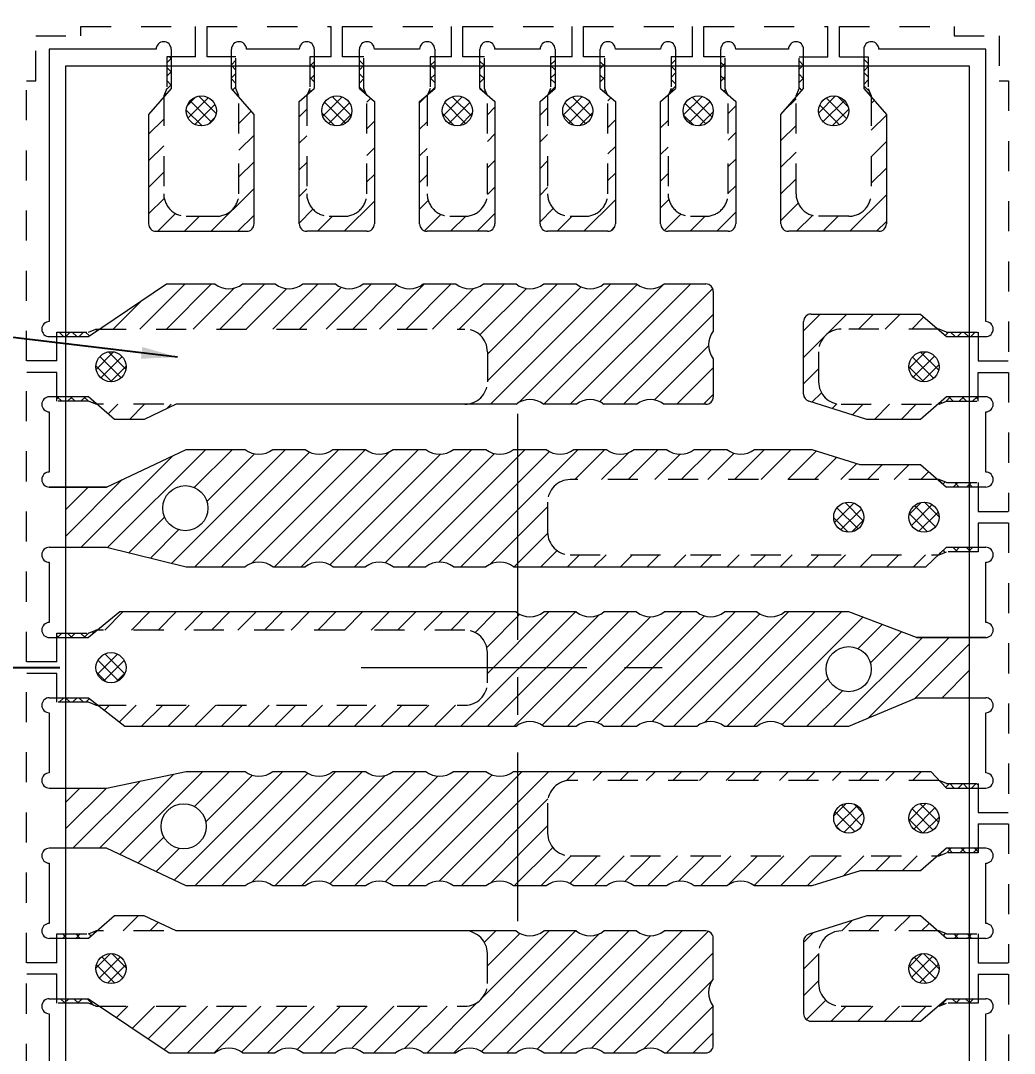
# Model space of a CAD drawing. Extents: x 1532 to 1650, y 120 to 288.
# Drawn here: x 1562.608 to 1565.908, y 211.214 to 214.646 of the extents above; entities that cross this region are included whole.
import ezdxf

# ---------------------------------------------------------------- set-up
doc = ezdxf.new("R2010")
doc.units = 0
doc.header["$MEASUREMENT"] = 0
for name, pattern in [('CENTER', [2, 1.25, -0.25, 0.25, -0.25]), ('CENTER2', [1.125, 0.75, -0.125, 0.125, -0.125]), ('HIDDEN', [0.375, 0.25, -0.125])]:
    doc.linetypes.add(name, pattern=pattern)
for name, color, linetype in [('ETCH', 4, 'Continuous'), ('LFBOTTOM', 4, 'Continuous'), ('LFTOP', 7, 'Continuous'), ('TOP ETCH', 6, 'Continuous'), ('中心线', 1, 'CENTER2'), ('标注', 4, 'Continuous')]:
    doc.layers.add(name, color=color, linetype=linetype)
doc.layers.add('PKG', color=2, linetype='CENTER', lineweight=35)
doc.styles.add('SIMPLEX', font='SIMPLEX')
doc.dimstyles.new('2-0', dxfattribs={"dimtxt": 0.08, "dimasz": 0.12, "dimexe": 0.05, "dimexo": 0.025, "dimgap": 0.025, "dimtad": 0, "dimdec": 3, "dimzin": 1, "dimdsep": 46, "dimtxsty": 'SIMPLEX', "dimcen": 0.05, "dimadec": 0, "dimazin": 0, "dimtfac": 1, "dimtdec": 3, "dimtmove": 0, "dimatfit": 3, "dimfxl": 1, "dimarcsym": 0})

# ---------------------------------------------------------------- blocks, each defined once
blk = doc.blocks.new('*D20')
at = {"layer": 'Defpoints', "color": 0, "transparency": 16777216}
for p in [(1074.8717, -518.0353), (1032.6542, -543.835), (1049.6023, -543.8353)]:
    blk.add_point(p, dxfattribs=at)
at = {"layer": '标注', "color": 0, "lineweight": -2, "transparency": 16777216}
for p, q in [((1033.6542, -543.835), (1032.6542, -543.835)), ((1034.6542, -543.8353), (1033.6542, -543.835)), ((1048.6023, -543.8353), (1034.6542, -543.8353))]:
    blk.add_line(p, q, dxfattribs=at)
at = {"layer": '标注', "color": 0, "lineweight": 0, "transparency": 16777216, "insert": (1028.4399, -543.835), "char_height": 1.5, "attachment_point": 5, "style": 'SIMPLEX'}
blk.add_mtext('25.800', dxfattribs=at)

msp = doc.modelspace()

# ---------------------------------------------------------------- hatches: boundary and pattern name
at = {"layer": 'ETCH', "lineweight": 0}
h = msp.add_hatch(dxfattribs=at)
h.set_pattern_fill('ANSI31', color=256, scale=0.5)
h.set_pattern_definition([(45, (-174.51889, -86.0886), (-0.0441941738, 0.0441941738), [])])
h.paths.add_polyline_path([(1562.758, 212.8959), (1562.893, 212.8959), (1563.158, 212.8309), (1563.3534, 212.8309, -0.341037), (1563.4451, 212.8309), (1563.5534, 212.8309, -0.341037), (1563.6451, 212.8309), (1563.7534, 212.8309, -0.341037), (1563.8451, 212.8309), (1563.9534, 212.8309, -0.341037), (1564.0451, 212.8309), (1564.1534, 212.8309, -0.341037), (1564.2451, 212.8309), (1565.6137, 212.8309), (1565.6563, 212.8709), (1564.433, 212.8709, -0.414214), (1564.358, 212.9459), (1564.358, 213.0459, -0.414214), (1564.433, 213.1209), (1565.6541, 213.1209), (1565.5964, 213.1709), (1565.3951, 213.1709), (1565.2353, 213.2209), (1565.0451, 213.2209, -0.341037), (1564.9534, 213.2209), (1564.8451, 213.2209, -0.341037), (1564.7534, 213.2209), (1564.6451, 213.2209, -0.341037), (1564.5534, 213.2209), (1564.4451, 213.2209, -0.341037), (1564.3534, 213.2209), (1564.2451, 213.2209, -0.341037), (1564.1534, 213.2209), (1564.0451, 213.2209, -0.341037), (1563.9534, 213.2209), (1563.8451, 213.2209, -0.341037), (1563.7534, 213.2209), (1563.6451, 213.2209, -0.341037), (1563.5534, 213.2209), (1563.4451, 213.2209, -0.341037), (1563.3534, 213.2209), (1563.158, 213.2209), (1562.893, 213.0959), (1562.758, 213.0959)])
h.paths.add_polyline_path([(1563.2298, 213.0259, 1), (1563.0798, 213.0259, 1)], flags=16)
h.paths.add_polyline_path([(1562.758, 211.8959), (1562.893, 211.8959), (1563.158, 211.7709), (1563.3534, 211.7709, -0.341037), (1563.4451, 211.7709), (1563.5534, 211.7709, -0.341037), (1563.6451, 211.7709), (1563.7534, 211.7709, -0.341037), (1563.8451, 211.7709), (1563.9534, 211.7709, -0.341037), (1564.0451, 211.7709), (1564.1534, 211.7709, -0.341037), (1564.2451, 211.7709), (1564.3534, 211.7709, -0.341037), (1564.4451, 211.7709), (1564.5534, 211.7709, -0.341037), (1564.6451, 211.7709), (1564.7534, 211.7709, -0.341037), (1564.8451, 211.7709), (1564.9534, 211.7709, -0.341037), (1565.0451, 211.7709), (1565.2353, 211.7709), (1565.3957, 211.821), (1565.5967, 211.821), (1565.6542, 211.8709), (1564.433, 211.8709, -0.414214), (1564.358, 211.9459), (1564.358, 212.0459, -0.414214), (1564.433, 212.1209), (1565.658, 212.1209), (1565.6602, 212.12), (1565.631, 212.1509), (1564.2451, 212.1509, -0.341037), (1564.1534, 212.1509), (1564.0451, 212.1509, -0.341037), (1563.9534, 212.1509), (1563.8451, 212.1509, -0.341037), (1563.7534, 212.1509), (1563.6451, 212.1509, -0.341037), (1563.5534, 212.1509), (1563.4451, 212.1509, -0.341037), (1563.3534, 212.1509), (1563.158, 212.1509), (1562.893, 212.0959), (1562.758, 212.0959)])
h.paths.add_polyline_path([(1563.2244, 211.9685, 1), (1563.0744, 211.9685, 1)], flags=16)
h.paths.add_polyline_path([(1564.083, 212.6209, -0.414214), (1564.158, 212.5459), (1564.158, 212.4459, -0.414214), (1564.083, 212.3709), (1562.8649, 212.3709), (1562.9542, 212.3009), (1564.2534, 212.3009, -0.341037), (1564.3451, 212.3009), (1564.4534, 212.3009, -0.341037), (1564.5451, 212.3009), (1564.6534, 212.3009, -0.341037), (1564.7451, 212.3009), (1564.8534, 212.3009, -0.341037), (1564.9451, 212.3009), (1565.0534, 212.3009, -0.341037), (1565.1451, 212.3009), (1565.358, 212.3009), (1565.583, 212.3959), (1565.758, 212.3959), (1565.758, 212.5959), (1565.583, 212.5959), (1565.358, 212.6809), (1565.1451, 212.6809, -0.341037), (1565.0534, 212.6809), (1564.9451, 212.6809, -0.341037), (1564.8534, 212.6809), (1564.7451, 212.6809, -0.341037), (1564.6534, 212.6809), (1564.5451, 212.6809, -0.341037), (1564.4534, 212.6809), (1564.3451, 212.6809, -0.341037), (1564.2534, 212.6809), (1562.9369, 212.6809), (1562.8636, 212.6209)])
h.paths.add_polyline_path([(1565.283, 212.4909, -0.999999), (1565.433, 212.4909, -0.999999)], flags=16)
h.paths.add_polyline_path([(1563.1015, 211.2159), (1563.2534, 211.2159, -0.341037), (1563.3451, 211.2159), (1563.4534, 211.2159, -0.341037), (1563.5451, 211.2159), (1563.6534, 211.2159, -0.341037), (1563.7451, 211.2159), (1563.8534, 211.2159, -0.341037), (1563.9451, 211.2159), (1564.0534, 211.2159, -0.341037), (1564.1451, 211.2159), (1564.2534, 211.2159, -0.341037), (1564.3451, 211.2159), (1564.4534, 211.2159, -0.341037), (1564.5451, 211.2159), (1564.6534, 211.2159, -0.341037), (1564.7451, 211.2159), (1564.8832, 211.2159, 0.414214), (1564.9082, 211.2409), (1564.9082, 211.3704, -0.341037), (1564.9082, 211.4621), (1564.9082, 211.5959, 0.414214), (1564.8832, 211.6209), (1564.7451, 211.6209, -0.341037), (1564.6534, 211.6209), (1564.5451, 211.6209, -0.341037), (1564.4534, 211.6209), (1564.3451, 211.6209, -0.341037), (1564.2534, 211.6209), (1564.083, 211.6209, -0.414214), (1564.158, 211.5459), (1564.158, 211.4459, -0.414214), (1564.083, 211.3709), (1562.8703, 211.3709)])
h.paths.add_polyline_path([(1564.083, 213.6209, -0.414214), (1564.158, 213.5459), (1564.158, 213.4459, -0.413866), (1564.0831, 213.3709), (1564.2534, 213.3709, -0.341037), (1564.3451, 213.3709), (1564.4534, 213.3709, -0.341037), (1564.5451, 213.3709), (1564.6534, 213.3709, -0.341037), (1564.7451, 213.3709), (1564.8832, 213.3709, 0.414214), (1564.9082, 213.3959), (1564.9082, 213.5225, -0.341037), (1564.9082, 213.6142), (1564.9082, 213.7459, 0.414214), (1564.8832, 213.7709), (1564.7451, 213.7709, -0.341037), (1564.6534, 213.7709), (1564.5451, 213.7709, -0.341037), (1564.4534, 213.7709), (1564.3451, 213.7709, -0.341037), (1564.2534, 213.7709), (1564.1451, 213.7709, -0.341037), (1564.0534, 213.7709), (1563.9451, 213.7709, -0.341037), (1563.8534, 213.7709), (1563.7451, 213.7709, -0.341037), (1563.6534, 213.7709), (1563.5451, 213.7709, -0.341037), (1563.4534, 213.7709), (1563.3451, 213.7709, -0.341037), (1563.2534, 213.7709), (1563.0928, 213.7709), (1562.8701, 213.6209)])
h.paths.add_polyline_path([(1563.033, 213.9709, 0.414214), (1563.058, 213.9459), (1563.358, 213.9459, 0.414214), (1563.383, 213.9709), (1563.383, 214.3343), (1563.333, 214.392), (1563.333, 214.0709, -0.414214), (1563.258, 213.9959), (1563.158, 213.9959, -0.414214), (1563.083, 214.0709), (1563.083, 214.392), (1563.033, 214.3343)])
h.paths.add_polyline_path([(1565.133, 213.9709, 0.414214), (1565.158, 213.9459), (1565.458, 213.9459, 0.414214), (1565.483, 213.9709), (1565.483, 214.3343), (1565.433, 214.392), (1565.433, 214.0709, -0.414214), (1565.358, 213.9959), (1565.258, 213.9959, -0.414214), (1565.183, 214.0709), (1565.183, 214.392), (1565.133, 214.3343)])
h.paths.add_polyline_path([(1565.208, 213.6459), (1565.208, 213.4049, 0.327981), (1565.2255, 213.3811), (1565.418, 213.3209), (1565.5964, 213.3209), (1565.6541, 213.3709), (1565.333, 213.3709, -0.414214), (1565.258, 213.4459), (1565.258, 213.5459, -0.414214), (1565.333, 213.6209), (1565.6541, 213.6209), (1565.5964, 213.6709), (1565.233, 213.6709, 0.414214)])
h.paths.add_polyline_path([(1565.208, 211.5868), (1565.208, 211.3459, 0.414214), (1565.233, 211.3209), (1565.5964, 211.3209), (1565.6541, 211.3709), (1565.333, 211.3709, -0.414214), (1565.258, 211.4459), (1565.258, 211.5459, -0.414214), (1565.333, 211.6209), (1565.6541, 211.6209), (1565.5964, 211.6709), (1565.418, 211.6709), (1565.2255, 211.6107, 0.327981)])
h.paths.add_polyline_path([(1565.133, 211.0209), (1565.133, 210.6575), (1565.183, 210.5997), (1565.183, 210.9209, -0.414214), (1565.258, 210.9959), (1565.358, 210.9959, -0.414214), (1565.433, 210.9209), (1565.433, 210.5997), (1565.483, 210.6575), (1565.483, 211.0209, 0.414214), (1565.458, 211.0459), (1565.158, 211.0459, 0.414214)])
h.paths.add_polyline_path([(1563.033, 211.0209), (1563.033, 210.6575), (1563.083, 210.5997), (1563.083, 210.9209, -0.414214), (1563.158, 210.9959), (1563.258, 210.9959, -0.414214), (1563.333, 210.9209), (1563.333, 210.5997), (1563.383, 210.6575), (1563.383, 211.0209, 0.414214), (1563.358, 211.0459), (1563.058, 211.0459, 0.414214)])
h.paths.add_polyline_path([(1563.933, 213.9709, 0.414214), (1563.958, 213.9459), (1564.158, 213.9459, 0.414214), (1564.183, 213.9709), (1564.183, 214.3776), (1564.1559, 214.401), (1564.158, 214.3959), (1564.158, 214.0709, -0.414214), (1564.083, 213.9959), (1564.033, 213.9959, -0.414214), (1563.958, 214.0709), (1563.958, 214.3959), (1563.96, 214.401), (1563.933, 214.3776)])
h.paths.add_polyline_path([(1564.333, 213.9709, 0.414214), (1564.358, 213.9459), (1564.558, 213.9459, 0.414214), (1564.583, 213.9709), (1564.583, 214.3776), (1564.5559, 214.401), (1564.558, 214.3959), (1564.558, 214.0709, -0.414214), (1564.483, 213.9959), (1564.433, 213.9959, -0.414214), (1564.358, 214.0709), (1564.358, 214.3959), (1564.36, 214.401), (1564.333, 214.3776)])
h.paths.add_polyline_path([(1564.333, 211.0209), (1564.333, 210.6142), (1564.36, 210.5907), (1564.358, 210.5959), (1564.358, 210.9209, -0.414214), (1564.433, 210.9959), (1564.483, 210.9959, -0.414214), (1564.558, 210.9209), (1564.558, 210.5959), (1564.5559, 210.5907), (1564.583, 210.6142), (1564.583, 211.0209, 0.414214), (1564.558, 211.0459), (1564.358, 211.0459, 0.414214)])
h.paths.add_polyline_path([(1563.533, 214.3776), (1563.533, 213.9709, 0.414214), (1563.558, 213.9459), (1563.758, 213.9459, 0.414214), (1563.783, 213.9709), (1563.783, 214.3776), (1563.7559, 214.401), (1563.758, 214.3959), (1563.758, 214.0709, -0.414214), (1563.683, 213.9959), (1563.633, 213.9959, -0.414214), (1563.558, 214.0709), (1563.558, 214.3959), (1563.56, 214.401)])
h.paths.add_polyline_path([(1564.733, 213.9709, 0.414214), (1564.758, 213.9459), (1564.958, 213.9459, 0.414214), (1564.983, 213.9709), (1564.983, 214.3776), (1564.9559, 214.401), (1564.958, 214.3959), (1564.958, 214.0709, -0.414214), (1564.883, 213.9959), (1564.833, 213.9959, -0.414214), (1564.758, 214.0709), (1564.758, 214.3959), (1564.76, 214.401), (1564.733, 214.3776)])
h.paths.add_polyline_path([(1564.733, 211.0209), (1564.733, 210.6142), (1564.76, 210.5907), (1564.758, 210.5959), (1564.758, 210.9209, -0.414214), (1564.833, 210.9959), (1564.883, 210.9959, -0.414214), (1564.958, 210.9209), (1564.958, 210.5959), (1564.9559, 210.5907), (1564.983, 210.6142), (1564.983, 211.0209, 0.414214), (1564.958, 211.0459), (1564.758, 211.0459, 0.414214)])
h.paths.add_polyline_path([(1563.933, 211.0209), (1563.933, 210.6142), (1563.96, 210.5907), (1563.958, 210.5959), (1563.958, 210.9209, -0.414214), (1564.033, 210.9959), (1564.083, 210.9959, -0.414214), (1564.158, 210.9209), (1564.158, 210.5959), (1564.1559, 210.5907), (1564.183, 210.6142), (1564.183, 211.0209, 0.414214), (1564.158, 211.0459), (1563.958, 211.0459, 0.414214)])
h.paths.add_polyline_path([(1563.533, 211.0209), (1563.533, 210.6142), (1563.56, 210.5907), (1563.558, 210.5959), (1563.558, 210.9209, -0.414214), (1563.633, 210.9959), (1563.683, 210.9959, -0.414214), (1563.758, 210.9209), (1563.758, 210.5959), (1563.7559, 210.5907), (1563.783, 210.6142), (1563.783, 211.0209, 0.414214), (1563.758, 211.0459), (1563.558, 211.0459, 0.414214)])
h.paths.add_polyline_path([(1562.9196, 213.3209), (1563.0184, 213.3209), (1563.1244, 213.3709), (1562.8619, 213.3709)])
h.paths.add_polyline_path([(1563.1244, 211.6209), (1563.0184, 211.6709), (1562.9196, 211.6709), (1562.8619, 211.6209), (1563.1244, 211.6209)])
at = {"layer": 'TOP ETCH', "lineweight": 0}
h = msp.add_hatch(dxfattribs=at)
h.set_pattern_fill('ANSI37', color=6, scale=0.25)
h.set_pattern_definition([(45, (-174.51889, -86.0886), (-0.0220970869, 0.0220970869), []), (135, (-174.51889, -86.0886), (-0.0220970869, -0.0220970869), [])])
h.paths.add_polyline_path([(1562.728, 212.3809), (1562.833, 212.3809), (1562.858, 212.3709), (1562.8649, 212.3709), (1562.833, 212.3959), (1562.728, 212.3959)])
h.paths.add_polyline_path([(1563.083, 210.5959), (1563.093, 210.5709), (1563.093, 210.4659), (1563.108, 210.4659), (1563.108, 210.5709), (1563.083, 210.5997)])
h.paths.add_polyline_path([(1565.423, 210.4659), (1565.423, 210.5709), (1565.433, 210.5959), (1565.433, 210.5997), (1565.408, 210.5709), (1565.408, 210.4659)])
h.paths.add_polyline_path([(1565.408, 214.4209), (1565.433, 214.392), (1565.433, 214.3959), (1565.423, 214.4209), (1565.423, 214.5259), (1565.408, 214.5259)])
h.paths.add_polyline_path([(1563.108, 214.4209), (1563.108, 214.5259), (1563.093, 214.5259), (1563.093, 214.4209), (1563.083, 214.3959), (1563.083, 214.392)])
h.paths.add_polyline_path([(1562.833, 213.5959), (1562.8701, 213.6209), (1562.858, 213.6209), (1562.833, 213.6109), (1562.728, 213.6109), (1562.728, 213.5959)])
h.paths.add_polyline_path([(1562.728, 211.3809), (1562.833, 211.3809), (1562.858, 211.3709), (1562.8703, 211.3709), (1562.833, 211.3959), (1562.728, 211.3959)])
h.paths.add_polyline_path([(1562.833, 212.5959), (1562.8636, 212.6209), (1562.858, 212.6209), (1562.833, 212.6109), (1562.728, 212.6109), (1562.728, 212.5959), (1562.833, 212.5959)])
h.paths.add_polyline_path([(1565.683, 211.5959), (1565.788, 211.5959), (1565.788, 211.6109), (1565.683, 211.6109), (1565.658, 211.6209), (1565.6541, 211.6209)])
h.paths.add_polyline_path([(1565.658, 213.3709), (1565.683, 213.3809), (1565.788, 213.3809), (1565.788, 213.3959), (1565.683, 213.3959), (1565.6541, 213.3709)])
h.paths.add_polyline_path([(1562.728, 213.3809), (1562.833, 213.3809), (1562.858, 213.3709), (1562.8619, 213.3709), (1562.833, 213.3959), (1562.728, 213.3959)])
h.paths.add_polyline_path([(1562.833, 211.5959), (1562.8619, 211.6209), (1562.858, 211.6209), (1562.833, 211.6109), (1562.728, 211.6109), (1562.728, 211.5959)])
h.paths.add_polyline_path([(1563.323, 210.4659), (1563.323, 210.5709), (1563.333, 210.5959), (1563.333, 210.5997), (1563.308, 210.5709), (1563.308, 210.4659)])
h.paths.add_polyline_path([(1565.658, 211.3709), (1565.683, 211.3809), (1565.788, 211.3809), (1565.788, 211.3959), (1565.683, 211.3959), (1565.6541, 211.3709)])
h.paths.add_polyline_path([(1565.183, 210.5959), (1565.193, 210.5709), (1565.193, 210.4659), (1565.208, 210.4659), (1565.208, 210.5709), (1565.183, 210.5997)])
h.paths.add_polyline_path([(1565.658, 211.8709), (1565.683, 211.8809), (1565.788, 211.8809), (1565.788, 211.8959), (1565.683, 211.8959), (1565.6542, 211.8709)])
h.paths.add_polyline_path([(1565.683, 213.0959), (1565.788, 213.0959), (1565.788, 213.1109), (1565.683, 213.1109), (1565.658, 213.1209), (1565.6541, 213.1209)])
h.paths.add_polyline_path([(1565.683, 213.5959), (1565.788, 213.5959), (1565.788, 213.6109), (1565.683, 213.6109), (1565.658, 213.6209), (1565.6541, 213.6209)])
h.paths.add_polyline_path([(1565.658, 212.8709), (1565.683, 212.8809), (1565.788, 212.8809), (1565.788, 212.8959), (1565.683, 212.8959), (1565.6563, 212.8709)])
h.paths.add_polyline_path([(1565.208, 214.4209), (1565.208, 214.5259), (1565.193, 214.5259), (1565.193, 214.4209), (1565.183, 214.3959), (1565.183, 214.392)])
h.paths.add_polyline_path([(1563.308, 214.4209), (1563.333, 214.392), (1563.333, 214.3959), (1563.323, 214.4209), (1563.323, 214.5259), (1563.308, 214.5259)])
h.paths.add_polyline_path([(1565.683, 212.0959), (1565.788, 212.0959), (1565.788, 212.1109), (1565.683, 212.1109), (1565.6602, 212.12)])
h.paths.add_polyline_path([(1563.748, 210.4659), (1563.748, 210.5709), (1563.7559, 210.5907), (1563.733, 210.5709), (1563.733, 210.4659)])
h.paths.add_polyline_path([(1564.368, 210.5709), (1564.368, 210.4659), (1564.383, 210.4659), (1564.383, 210.5709), (1564.36, 210.5907)])
h.paths.add_polyline_path([(1564.768, 210.5709), (1564.768, 210.4659), (1564.783, 210.4659), (1564.783, 210.5709), (1564.76, 210.5907)])
h.paths.add_polyline_path([(1564.948, 210.4659), (1564.948, 210.5709), (1564.9559, 210.5907), (1564.933, 210.5709), (1564.933, 210.4659)])
h.paths.add_polyline_path([(1564.933, 214.4209), (1564.9559, 214.401), (1564.948, 214.4209), (1564.948, 214.5259), (1564.933, 214.5259), (1564.933, 214.4209)])
h.paths.add_polyline_path([(1563.568, 210.5709), (1563.568, 210.4659), (1563.583, 210.4659), (1563.583, 210.5709), (1563.56, 210.5907)])
h.paths.add_polyline_path([(1564.783, 214.4209), (1564.783, 214.5259), (1564.768, 214.5259), (1564.768, 214.4209), (1564.76, 214.401)])
h.paths.add_polyline_path([(1564.148, 210.4659), (1564.148, 210.5709), (1564.1559, 210.5907), (1564.133, 210.5709), (1564.133, 210.4659)])
h.paths.add_polyline_path([(1563.968, 210.5709), (1563.968, 210.4659), (1563.983, 210.4659), (1563.983, 210.5709), (1563.96, 210.5907)])
h.paths.add_polyline_path([(1564.133, 214.4209), (1564.1559, 214.401), (1564.148, 214.4209), (1564.148, 214.5259), (1564.133, 214.5259)])
h.paths.add_polyline_path([(1563.733, 214.4209), (1563.7559, 214.401), (1563.748, 214.4209), (1563.748, 214.5259), (1563.733, 214.5259)])
h.paths.add_polyline_path([(1564.548, 210.4659), (1564.548, 210.5709), (1564.5559, 210.5907), (1564.533, 210.5709), (1564.533, 210.4659)])
h.paths.add_polyline_path([(1564.383, 214.4209), (1564.383, 214.5259), (1564.368, 214.5259), (1564.368, 214.4209), (1564.36, 214.401)])
h.paths.add_polyline_path([(1563.583, 214.4209), (1563.583, 214.5259), (1563.568, 214.5259), (1563.568, 214.4209), (1563.56, 214.401)])
h.paths.add_polyline_path([(1564.533, 214.4209), (1564.5559, 214.401), (1564.548, 214.4209), (1564.548, 214.5259), (1564.533, 214.5259)])
h.paths.add_polyline_path([(1563.983, 214.4209), (1563.983, 214.5259), (1563.968, 214.5259), (1563.968, 214.4209), (1563.96, 214.401)])
h = msp.add_hatch(dxfattribs=at)
h.set_pattern_fill('ANSI37', color=6, scale=0.25)
h.set_pattern_definition([(45, (1308.239652, 210.244428), (-0.022097087, 0.022097087), []), (135, (1308.239652, 210.244428), (-0.022097087, -0.022097087), [])])
h.paths.add_polyline_path([(1565.658, 213.4959, 1), (1565.558, 213.4959, 1)])
h.paths.add_polyline_path([(1565.658, 212.9959, 1), (1565.558, 212.9959, 1)])
h.paths.add_polyline_path([(1565.408, 212.9959, 1), (1565.308, 212.9959, 1)])
h.paths.add_polyline_path([(1565.658, 211.9959, 1), (1565.558, 211.9959, 1)])
h.paths.add_polyline_path([(1563.258, 214.3459, 1), (1563.158, 214.3459, 1)])
h.paths.add_polyline_path([(1564.108, 214.3459, 1), (1564.008, 214.3459, 1)])
h.paths.add_polyline_path([(1564.508, 214.3459, 1), (1564.408, 214.3459, 1)])
h.paths.add_polyline_path([(1562.958, 213.4959, 1), (1562.858, 213.4959, 1)])
h.paths.add_polyline_path([(1565.408, 211.9959, 1), (1565.308, 211.9959, 1)])
h.paths.add_polyline_path([(1564.108, 210.6459, 1), (1564.008, 210.6459, 1)])
h.paths.add_polyline_path([(1564.508, 210.6459, 1), (1564.408, 210.6459, 1)])
h.paths.add_polyline_path([(1563.708, 214.3459, 1), (1563.608, 214.3459, 1)])
h.paths.add_polyline_path([(1564.908, 214.3459, 1), (1564.808, 214.3459, 1)])
h.paths.add_polyline_path([(1565.358, 214.3459, 1), (1565.258, 214.3459, 1)])
h.paths.add_polyline_path([(1564.908, 210.6459, 1), (1564.808, 210.6459, 1)])
h.paths.add_polyline_path([(1562.958, 212.4959, 1), (1562.858, 212.4959, 1)])
h.paths.add_polyline_path([(1565.358, 210.6459, 1), (1565.258, 210.6459, 1)])
h.paths.add_polyline_path([(1565.658, 211.4959, 1), (1565.558, 211.4959, 1)])
h.paths.add_polyline_path([(1562.958, 211.4959, 1), (1562.858, 211.4959, 1)])
h.paths.add_polyline_path([(1563.708, 210.6459, 1), (1563.608, 210.6459, 1)])
h.paths.add_polyline_path([(1563.258, 210.6459, 1), (1563.158, 210.6459, 1)])

# ---------------------------------------------------------------- linework, layer by layer
at = {"layer": 'LFBOTTOM', "linetype": 'HIDDEN', "lineweight": 0, "ltscale": 0.2}
for p, q in [((1562.808, 214.6269), (1563.189, 214.6269)), ((1563.189, 214.5259), (1563.189, 214.6269)), ((1563.227, 214.6269), (1563.639, 214.6269)), ((1563.227, 214.5259), (1563.227, 214.6269)), ((1563.639, 214.5259), (1563.639, 214.6269)), ((1563.677, 214.6269), (1564.039, 214.6269)), ((1563.677, 214.5259), (1563.677, 214.6269)), ((1564.039, 214.5259), (1564.039, 214.6269)), ((1564.077, 214.6269), (1564.439, 214.6269)), ((1564.077, 214.5259), (1564.077, 214.6269)), ((1564.439, 214.5259), (1564.439, 214.6269)), ((1564.477, 214.6269), (1564.839, 214.6269)), ((1564.477, 214.5259), (1564.477, 214.6269)), ((1564.839, 214.5259), (1564.839, 214.6269)), ((1564.877, 214.6269), (1565.289, 214.6269)), ((1564.877, 214.5259), (1564.877, 214.6269)), ((1565.289, 214.5259), (1565.289, 214.6269)), ((1565.327, 214.6269), (1565.708, 214.6269)), ((1565.327, 214.5259), (1565.327, 214.6269)), ((1562.627, 213.5149), (1562.627, 214.4459)), ((1565.889, 214.4459), (1565.889, 213.5149)), ((1562.833, 213.6109), (1562.858, 213.6209)), ((1562.858, 213.6209), (1564.083, 213.6209)), ((1565.658, 213.6209), (1565.333, 213.6209)), ((1565.683, 213.6109), (1565.658, 213.6209)), ((1564.158, 213.5459), (1564.158, 213.4459)), ((1565.258, 213.5459), (1565.258, 213.4459)), ((1562.728, 213.5149), (1562.627, 213.5149)), ((1565.788, 213.5149), (1565.889, 213.5149)), ((1562.627, 212.5149), (1562.627, 213.4769)), ((1562.728, 213.4769), (1562.627, 213.4769)), ((1565.788, 213.4769), (1565.889, 213.4769)), ((1565.889, 213.4769), (1565.889, 213.0149)), ((1562.858, 213.3709), (1562.833, 213.3809)), ((1564.083, 213.3709), (1562.858, 213.3709)), ((1565.333, 213.3709), (1565.658, 213.3709)), ((1565.658, 213.3709), (1565.683, 213.3809)), ((1565.658, 213.1209), (1564.433, 213.1209)), ((1565.683, 213.1109), (1565.658, 213.1209)), ((1564.358, 213.0459), (1564.358, 212.9459)), ((1565.788, 213.0149), (1565.889, 213.0149)), ((1565.788, 212.9769), (1565.889, 212.9769)), ((1565.889, 212.9769), (1565.889, 212.0149)), ((1564.433, 212.8709), (1565.658, 212.8709)), ((1565.658, 212.8709), (1565.683, 212.8809)), ((1562.833, 212.6109), (1562.858, 212.6209)), ((1564.083, 212.6209), (1562.858, 212.6209)), ((1564.158, 212.4459), (1564.158, 212.5459)), ((1562.728, 212.5149), (1562.627, 212.5149)), ((1562.627, 211.5149), (1562.627, 212.4769)), ((1562.728, 212.4769), (1562.627, 212.4769)), ((1562.858, 212.3709), (1562.833, 212.3809)), ((1562.858, 212.3709), (1564.083, 212.3709)), ((1565.658, 212.1209), (1564.433, 212.1209)), ((1565.683, 212.1109), (1565.658, 212.1209)), ((1564.358, 212.0459), (1564.358, 211.9459)), ((1565.788, 212.0149), (1565.889, 212.0149)), ((1565.788, 211.9769), (1565.889, 211.9769)), ((1565.889, 211.9769), (1565.889, 211.5149)), ((1565.658, 211.8709), (1565.683, 211.8809)), ((1564.433, 211.8709), (1565.658, 211.8709)), ((1562.833, 211.6109), (1562.858, 211.6209)), ((1564.083, 211.6209), (1562.858, 211.6209)), ((1565.658, 211.6209), (1565.333, 211.6209)), ((1565.683, 211.6109), (1565.658, 211.6209)), ((1564.158, 211.4459), (1564.158, 211.5459)), ((1565.258, 211.5459), (1565.258, 211.4459)), ((1562.728, 211.5149), (1562.627, 211.5149)), ((1562.728, 211.5149), (1562.627, 211.5149)), ((1565.788, 211.5149), (1565.889, 211.5149)), ((1562.627, 210.5459), (1562.627, 211.4769)), ((1562.728, 211.4769), (1562.627, 211.4769)), ((1562.728, 211.4769), (1562.627, 211.4769)), ((1565.788, 211.4769), (1565.889, 211.4769)), ((1565.889, 211.4769), (1565.889, 210.5459)), ((1562.858, 211.3709), (1562.833, 211.3809)), ((1562.858, 211.3709), (1564.083, 211.3709)), ((1565.333, 211.3709), (1565.658, 211.3709)), ((1565.658, 211.3709), (1565.683, 211.3809))]:
    msp.add_line(p, q, dxfattribs=at)
for points in [[(1562.627, 214.4459), (1562.658, 214.4459), (1562.658, 214.5959), (1562.808, 214.5959), (1562.808, 214.6269)], [(1565.708, 214.6269), (1565.708, 214.5959), (1565.858, 214.5959), (1565.858, 214.4459), (1565.889, 214.4459)], [(1562.728, 213.5149), (1562.728, 213.6109), (1562.833, 213.6109)], [(1565.683, 213.6109), (1565.788, 213.6109), (1565.788, 213.5149)], [(1562.833, 213.3809), (1562.728, 213.3809), (1562.728, 213.4769)], [(1565.683, 213.3809), (1565.788, 213.3809), (1565.788, 213.4769)], [(1565.683, 213.1109), (1565.788, 213.1109), (1565.788, 213.0149)], [(1565.788, 212.9769), (1565.788, 212.8809), (1565.683, 212.8809)], [(1562.728, 212.5149), (1562.728, 212.6109), (1562.833, 212.6109)], [(1562.833, 212.3809), (1562.728, 212.3809), (1562.728, 212.4769)], [(1565.683, 212.1109), (1565.788, 212.1109), (1565.788, 212.0149)], [(1565.788, 211.9769), (1565.788, 211.8809), (1565.683, 211.8809)], [(1562.728, 211.5149), (1562.728, 211.6109), (1562.833, 211.6109)], [(1565.683, 211.6109), (1565.788, 211.6109), (1565.788, 211.5149)], [(1562.833, 211.3809), (1562.728, 211.3809), (1562.728, 211.4769)], [(1565.788, 211.4769), (1565.788, 211.3809), (1565.683, 211.3809)]]:
    msp.add_lwpolyline(points, dxfattribs=at)
at = {"layer": 'LFBOTTOM', "linetype": 'HIDDEN', "lineweight": 0, "ltscale": 0.25}
for points in [[(1563.189, 214.5259), (1563.093, 214.5259), (1563.093, 214.4209), (1563.083, 214.3959), (1563.083, 214.0709, 0.414214), (1563.158, 213.9959), (1563.258, 213.9959, 0.414214), (1563.333, 214.0709), (1563.333, 214.3959), (1563.323, 214.4209), (1563.323, 214.5259), (1563.227, 214.5259)], [(1563.639, 214.5259), (1563.568, 214.5259), (1563.568, 214.4209), (1563.558, 214.3959), (1563.558, 214.0709, 0.414214), (1563.633, 213.9959), (1563.683, 213.9959, 0.414214), (1563.758, 214.0709), (1563.758, 214.3959), (1563.748, 214.4209), (1563.748, 214.5259), (1563.677, 214.5259)], [(1564.039, 214.5259), (1563.968, 214.5259), (1563.968, 214.4209), (1563.958, 214.3959), (1563.958, 214.0709, 0.414214), (1564.033, 213.9959), (1564.083, 213.9959, 0.414214), (1564.158, 214.0709), (1564.158, 214.3959), (1564.148, 214.4209), (1564.148, 214.5259), (1564.077, 214.5259)], [(1564.439, 214.5259), (1564.368, 214.5259), (1564.368, 214.4209), (1564.358, 214.3959), (1564.358, 214.0709, 0.414214), (1564.433, 213.9959), (1564.483, 213.9959, 0.414214), (1564.558, 214.0709), (1564.558, 214.3959), (1564.548, 214.4209), (1564.548, 214.5259), (1564.477, 214.5259)], [(1564.839, 214.5259), (1564.768, 214.5259), (1564.768, 214.4209), (1564.758, 214.3959), (1564.758, 214.0709, 0.414214), (1564.833, 213.9959), (1564.883, 213.9959, 0.414214), (1564.958, 214.0709), (1564.958, 214.3959), (1564.948, 214.4209), (1564.948, 214.5259), (1564.877, 214.5259)], [(1565.327, 214.5259), (1565.423, 214.5259), (1565.423, 214.4209), (1565.433, 214.3959), (1565.433, 214.0709, -0.414214), (1565.358, 213.9959), (1565.258, 213.9959, -0.414214), (1565.183, 214.0709), (1565.183, 214.3959), (1565.193, 214.4209), (1565.193, 214.5259), (1565.289, 214.5259)]]:
    msp.add_lwpolyline(points, format="xyb", dxfattribs=at)
at = {"layer": 'LFBOTTOM', "linetype": 'HIDDEN', "lineweight": 0, "ltscale": 0.2}
for centre, start, end in [((1564.083, 213.5459), 0, 90), ((1565.333, 213.5459), 90, 180), ((1564.083, 213.4459), 270, 0), ((1565.333, 213.4459), 180, 270), ((1564.433, 213.0459), 90, 180), ((1564.433, 212.9459), 180, 270), ((1564.083, 212.5459), 0, 90), ((1564.083, 212.4459), 270, 0), ((1564.433, 212.0459), 90, 180), ((1564.433, 211.9459), 180, 270), ((1564.083, 211.5459), 0, 90), ((1565.333, 211.5459), 90, 180), ((1564.083, 211.4459), 270, 0), ((1565.333, 211.4459), 180, 270)]:
    msp.add_arc(centre, 0.075, start, end, dxfattribs=at)
at = {"layer": 'LFTOP', "lineweight": 0}
for p, q in [((1562.703, 214.5509), (1562.703, 213.6459)), ((1563.108, 214.5509), (1563.108, 214.4209)), ((1563.308, 214.4209), (1563.308, 214.5509)), ((1563.583, 214.5509), (1563.583, 214.4209)), ((1563.733, 214.4209), (1563.733, 214.5509)), ((1563.983, 214.5509), (1563.983, 214.4209)), ((1564.133, 214.4209), (1564.133, 214.5509)), ((1564.383, 214.5509), (1564.383, 214.4209)), ((1564.533, 214.4209), (1564.533, 214.5509)), ((1564.783, 214.5509), (1564.783, 214.4209)), ((1564.933, 214.4209), (1564.933, 214.5509)), ((1565.208, 214.4209), (1565.208, 214.5509)), ((1565.408, 214.5509), (1565.408, 214.4209)), ((1563.108, 214.4209), (1563.033, 214.3343)), ((1563.383, 214.3343), (1563.308, 214.4209)), ((1563.533, 214.3776), (1563.583, 214.4209)), ((1563.733, 214.4209), (1563.783, 214.3776)), ((1563.933, 214.3776), (1563.983, 214.4209)), ((1564.133, 214.4209), (1564.183, 214.3776)), ((1564.333, 214.3776), (1564.383, 214.4209)), ((1564.533, 214.4209), (1564.583, 214.3776)), ((1564.733, 214.3776), (1564.783, 214.4209)), ((1564.933, 214.4209), (1564.983, 214.3776)), ((1565.133, 214.3343), (1565.208, 214.4209)), ((1565.408, 214.4209), (1565.483, 214.3343)), ((1563.533, 213.9709), (1563.533, 214.3776)), ((1563.783, 214.3776), (1563.783, 213.9709)), ((1563.933, 213.9709), (1563.933, 214.3776)), ((1564.183, 214.3776), (1564.183, 213.9709)), ((1564.333, 213.9709), (1564.333, 214.3776)), ((1564.583, 214.3776), (1564.583, 213.9709)), ((1564.733, 213.9709), (1564.733, 214.3776)), ((1564.983, 214.3776), (1564.983, 213.9709)), ((1563.033, 214.3343), (1563.033, 213.9709)), ((1563.383, 213.9709), (1563.383, 214.3343)), ((1565.133, 213.9709), (1565.133, 214.3343)), ((1565.483, 214.3343), (1565.483, 213.9709)), ((1563.058, 213.9459), (1563.358, 213.9459)), ((1563.758, 213.9459), (1563.558, 213.9459)), ((1564.158, 213.9459), (1563.958, 213.9459)), ((1564.558, 213.9459), (1564.358, 213.9459)), ((1564.958, 213.9459), (1564.758, 213.9459)), ((1565.458, 213.9459), (1565.158, 213.9459)), ((1562.833, 213.5959), (1563.0928, 213.7709)), ((1563.0928, 213.7709), (1563.2534, 213.7709)), ((1563.3451, 213.7709), (1563.4534, 213.7709)), ((1563.5451, 213.7709), (1563.6534, 213.7709)), ((1563.7451, 213.7709), (1563.8534, 213.7709)), ((1563.9451, 213.7709), (1564.0534, 213.7709)), ((1564.1451, 213.7709), (1564.2534, 213.7709)), ((1564.3451, 213.7709), (1564.4534, 213.7709)), ((1564.5451, 213.7709), (1564.6534, 213.7709)), ((1564.7451, 213.7709), (1564.8832, 213.7709)), ((1564.9082, 213.7459), (1564.9082, 213.6142)), ((1565.233, 213.6709), (1565.5964, 213.6709)), ((1565.5964, 213.6709), (1565.683, 213.5959)), ((1565.208, 213.4049), (1565.208, 213.6459)), ((1562.7029, 213.5959), (1562.833, 213.5959)), ((1565.683, 213.5959), (1565.8131, 213.5959)), ((1564.9082, 213.5225), (1564.9082, 213.3959)), ((1562.833, 213.3959), (1562.703, 213.3959)), ((1562.9196, 213.3209), (1562.833, 213.3959)), ((1565.418, 213.3209), (1565.2255, 213.3811)), ((1565.683, 213.3959), (1565.5964, 213.3209)), ((1565.813, 213.3959), (1565.683, 213.3959)), ((1563.1244, 213.3709), (1563.0184, 213.3209)), ((1564.2534, 213.3709), (1563.1244, 213.3709)), ((1564.4534, 213.3709), (1564.3451, 213.3709)), ((1564.6534, 213.3709), (1564.5451, 213.3709)), ((1564.8832, 213.3709), (1564.7451, 213.3709)), ((1562.703, 213.3459), (1562.703, 213.1459)), ((1563.0184, 213.3209), (1562.9196, 213.3209)), ((1565.5964, 213.3209), (1565.418, 213.3209)), ((1562.893, 213.0959), (1563.158, 213.2209)), ((1563.158, 213.2209), (1563.3534, 213.2209)), ((1563.4451, 213.2209), (1563.5534, 213.2209)), ((1563.6451, 213.2209), (1563.7534, 213.2209)), ((1563.8451, 213.2209), (1563.9534, 213.2209)), ((1564.0451, 213.2209), (1564.1534, 213.2209)), ((1564.2451, 213.2209), (1564.3534, 213.2209)), ((1564.4451, 213.2209), (1564.5534, 213.2209)), ((1564.6451, 213.2209), (1564.7534, 213.2209)), ((1564.8451, 213.2209), (1564.9534, 213.2209)), ((1565.0451, 213.2209), (1565.2353, 213.2209)), ((1565.2353, 213.2209), (1565.3951, 213.1709)), ((1565.3951, 213.1709), (1565.5964, 213.1709)), ((1565.5964, 213.1709), (1565.683, 213.0959)), ((1562.8936, 213.0959), (1562.7029, 213.0959)), ((1562.7029, 213.0959), (1562.893, 213.0959)), ((1565.8131, 213.0959), (1565.683, 213.0959)), ((1562.703, 212.8959), (1562.893, 212.8959)), ((1562.703, 212.8459), (1562.703, 212.6459)), ((1562.9369, 212.6809), (1562.833, 212.5959)), ((1564.2534, 212.6809), (1562.9369, 212.6809)), ((1564.4534, 212.6809), (1564.3451, 212.6809)), ((1564.6534, 212.6809), (1564.5451, 212.6809)), ((1564.8534, 212.6809), (1564.7451, 212.6809)), ((1565.0534, 212.6809), (1564.9451, 212.6809)), ((1565.358, 212.6809), (1565.1451, 212.6809)), ((1565.583, 212.5959), (1565.358, 212.6809)), ((1562.7029, 212.5959), (1562.833, 212.5959)), ((1565.583, 212.5959), (1565.813, 212.5959)), ((1565.813, 212.5959), (1565.583, 212.5959)), ((1562.703, 212.3959), (1562.833, 212.3959)), ((1562.833, 212.3959), (1562.9542, 212.3009)), ((1565.358, 212.3009), (1565.583, 212.3959)), ((1565.583, 212.3959), (1565.813, 212.3959)), ((1562.703, 212.3459), (1562.703, 212.1459)), ((1562.893, 211.8959), (1562.703, 211.8959)), ((1563.158, 211.7709), (1562.893, 211.8959)), ((1565.683, 211.8959), (1565.5967, 211.821)), ((1565.813, 211.8959), (1565.683, 211.8959)), ((1565.3957, 211.821), (1565.2353, 211.7709)), ((1565.5967, 211.821), (1565.3957, 211.821)), ((1563.3534, 211.7709), (1563.158, 211.7709)), ((1563.5534, 211.7709), (1563.4451, 211.7709)), ((1563.7534, 211.7709), (1563.6451, 211.7709)), ((1563.9534, 211.7709), (1563.8451, 211.7709)), ((1564.1534, 211.7709), (1564.0451, 211.7709)), ((1564.3534, 211.7709), (1564.2451, 211.7709)), ((1564.5534, 211.7709), (1564.4451, 211.7709)), ((1564.7534, 211.7709), (1564.6451, 211.7709)), ((1564.9534, 211.7709), (1564.8451, 211.7709)), ((1565.2353, 211.7709), (1565.0451, 211.7709)), ((1562.9196, 211.6709), (1562.833, 211.5959)), ((1563.0184, 211.6709), (1562.9196, 211.6709)), ((1563.1244, 211.6209), (1563.0184, 211.6709)), ((1565.418, 211.6709), (1565.2255, 211.6107)), ((1565.5964, 211.6709), (1565.418, 211.6709)), ((1565.683, 211.5959), (1565.5964, 211.6709)), ((1564.2534, 211.6209), (1563.1244, 211.6209)), ((1564.4534, 211.6209), (1564.3451, 211.6209)), ((1564.6534, 211.6209), (1564.5451, 211.6209)), ((1564.8832, 211.6209), (1564.7451, 211.6209)), ((1562.833, 211.5959), (1562.7029, 211.5959)), ((1564.9082, 211.4621), (1564.9082, 211.5959)), ((1565.208, 211.5868), (1565.208, 211.3459)), ((1565.813, 211.5959), (1565.683, 211.5959)), ((1562.703, 211.3959), (1562.833, 211.3959)), ((1562.833, 211.3959), (1563.1015, 211.2159)), ((1565.5964, 211.3209), (1565.683, 211.3959)), ((1565.683, 211.3959), (1565.813, 211.3959)), ((1564.9082, 211.2409), (1564.9082, 211.3704)), ((1565.233, 211.3209), (1565.5964, 211.3209)), ((1563.1015, 211.2159), (1563.2534, 211.2159)), ((1563.3451, 211.2159), (1563.4534, 211.2159)), ((1563.5451, 211.2159), (1563.6534, 211.2159)), ((1563.7451, 211.2159), (1563.8534, 211.2159)), ((1563.9451, 211.2159), (1564.0534, 211.2159)), ((1564.1451, 211.2159), (1564.2534, 211.2159)), ((1564.3451, 211.2159), (1564.4534, 211.2159)), ((1564.5451, 211.2159), (1564.6534, 211.2159)), ((1564.7451, 211.2159), (1564.8832, 211.2159))]:
    msp.add_line(p, q, dxfattribs=at)
at = {"layer": 'LFTOP', "linetype": 'ByBlock', "lineweight": 0}
for p, q in [((1562.703, 212.8959), (1562.893, 212.8959)), ((1562.893, 212.8959), (1563.158, 212.8309)), ((1565.6137, 212.8309), (1565.683, 212.8959)), ((1565.683, 212.8959), (1565.813, 212.8959)), ((1563.158, 212.8309), (1563.3534, 212.8309)), ((1563.4451, 212.8309), (1563.5534, 212.8309)), ((1563.6451, 212.8309), (1563.7534, 212.8309)), ((1563.8451, 212.8309), (1563.9534, 212.8309)), ((1564.0451, 212.8309), (1564.1534, 212.8309)), ((1564.2451, 212.8309), (1565.6137, 212.8309)), ((1565.583, 212.3959), (1565.813, 212.3959)), ((1562.9542, 212.3009), (1564.2534, 212.3009)), ((1564.3451, 212.3009), (1564.4534, 212.3009)), ((1564.5451, 212.3009), (1564.6534, 212.3009)), ((1564.7451, 212.3009), (1564.8534, 212.3009)), ((1564.9451, 212.3009), (1565.0534, 212.3009)), ((1565.1451, 212.3009), (1565.358, 212.3009)), ((1562.893, 212.0959), (1563.158, 212.1509)), ((1563.158, 212.1509), (1563.3534, 212.1509)), ((1563.4451, 212.1509), (1563.5534, 212.1509)), ((1563.6451, 212.1509), (1563.7534, 212.1509)), ((1563.8451, 212.1509), (1563.9534, 212.1509)), ((1564.0451, 212.1509), (1564.1534, 212.1509)), ((1564.2451, 212.1509), (1565.631, 212.1509)), ((1565.631, 212.1509), (1565.683, 212.0959)), ((1562.7029, 212.0959), (1562.893, 212.0959)), ((1565.683, 212.0959), (1565.8131, 212.0959))]:
    msp.add_line(p, q, dxfattribs=at)
at = {"layer": 'LFTOP', "lineweight": 0}
for points in [[(1563.058, 214.5509), (1562.703, 214.5509)], [(1563.533, 214.5509), (1563.358, 214.5509)], [(1563.933, 214.5509), (1563.783, 214.5509)], [(1564.333, 214.5509), (1564.183, 214.5509)], [(1564.733, 214.5509), (1564.583, 214.5509)], [(1565.158, 214.5509), (1564.983, 214.5509)], [(1565.813, 213.6459), (1565.813, 214.5509), (1565.458, 214.5509)], [(1565.813, 213.1459), (1565.813, 213.3459)], [(1565.813, 212.6459), (1565.813, 212.8459)], [(1565.813, 212.1459), (1565.813, 212.3459)], [(1562.703, 211.8459), (1562.703, 211.6459)], [(1565.813, 211.6459), (1565.813, 211.8459)], [(1562.703, 211.3459), (1562.703, 210.4409), (1563.058, 210.4409)], [(1565.458, 210.4409), (1565.813, 210.4409), (1565.813, 211.3459)]]:
    msp.add_lwpolyline(points, dxfattribs=at)
for points in [[(1565.408, 211.9959, -1), (1565.308, 211.9959, -1)], [(1565.658, 211.9959, -1), (1565.558, 211.9959, -1)], [(1565.558, 211.4959, -1), (1565.658, 211.4959, -1)]]:
    msp.add_lwpolyline(points, format="xyb", close=True, dxfattribs=at)
for centre, radius in [((1563.208, 214.3459), 0.05), ((1563.658, 214.3459), 0.05), ((1564.058, 214.3459), 0.05), ((1564.458, 214.3459), 0.05), ((1564.858, 214.3459), 0.05), ((1565.308, 214.3459), 0.05), ((1562.908, 213.4959), 0.05), ((1565.608, 213.4959), 0.05), ((1563.1548, 213.0259), 0.075), ((1565.358, 212.9959), 0.05), ((1565.608, 212.9959), 0.05), ((1565.358, 212.4909), 0.075), ((1565.358, 212.4909), 0.075), ((1562.908, 212.4959), 0.05), ((1563.1494, 211.9685), 0.075), ((1563.1494, 211.9685), 0.075), ((1565.358, 211.9959), 0.05), ((1565.608, 211.9959), 0.05), ((1562.908, 211.4959), 0.05), ((1565.608, 211.4959), 0.05)]:
    msp.add_circle(centre, radius, dxfattribs=at)
at = {"layer": 'LFTOP', "linetype": 'ByBlock', "lineweight": 0}
for centre, start, end in [((1563.083, 214.5509), 0, 180), ((1563.333, 214.5509), 0, 180), ((1563.558, 214.5509), 0, 180), ((1563.758, 214.5509), 0, 180), ((1563.958, 214.5509), 0, 180), ((1564.158, 214.5509), 0, 180), ((1564.358, 214.5509), 0, 180), ((1564.558, 214.5509), 0, 180), ((1564.758, 214.5509), 0, 180), ((1564.958, 214.5509), 0, 180), ((1565.183, 214.5509), 0, 180), ((1565.433, 214.5509), 0, 180), ((1562.703, 213.6209), 90, 270), ((1565.813, 213.6209), 270, 90), ((1562.703, 213.3709), 90, 270), ((1565.813, 213.3709), 270, 90), ((1562.703, 213.1209), 90, 270), ((1565.813, 213.1209), 270, 90), ((1562.703, 212.8709), 90, 270), ((1565.813, 212.8709), 270, 90), ((1562.703, 212.6209), 90, 270), ((1565.813, 212.6209), 270, 90), ((1562.703, 212.3709), 90, 270), ((1565.813, 212.3709), 270, 90), ((1562.703, 212.1209), 90, 270), ((1565.813, 212.1209), 270, 90), ((1562.703, 211.8709), 90, 270), ((1565.813, 211.8709), 270, 90), ((1562.703, 211.6209), 90, 270), ((1565.813, 211.6209), 270, 90), ((1562.703, 211.3709), 90, 270), ((1565.813, 211.3709), 270, 90)]:
    msp.add_arc(centre, 0.025, start, end, dxfattribs=at)
at = {"layer": 'LFTOP', "lineweight": 0}
for centre, radius, start, end in [((1563.058, 213.9709), 0.025, 180, 270), ((1563.358, 213.9709), 0.025, 270, 0), ((1563.558, 213.9709), 0.025, 180, 270), ((1563.758, 213.9709), 0.025, 270, 0), ((1563.958, 213.9709), 0.025, 180, 270), ((1564.158, 213.9709), 0.025, 270, 0), ((1564.358, 213.9709), 0.025, 180, 270), ((1564.558, 213.9709), 0.025, 270, 0), ((1564.758, 213.9709), 0.025, 180, 270), ((1564.958, 213.9709), 0.025, 270, 0), ((1565.158, 213.9709), 0.025, 180, 270), ((1565.458, 213.9709), 0.025, 270, 0), ((1563.2992, 213.8302), 0.075, 232.3374, 307.6626), ((1563.4992, 213.8302), 0.075, 232.3374, 307.6626), ((1563.6992, 213.8302), 0.075, 232.3374, 307.6626), ((1563.8992, 213.8302), 0.075, 232.3374, 307.6626), ((1564.0992, 213.8302), 0.075, 232.3374, 307.6626), ((1564.2992, 213.8302), 0.075, 232.3374, 307.6626), ((1564.4992, 213.8302), 0.075, 232.3374, 307.6626), ((1564.6992, 213.8302), 0.075, 232.3374, 307.6626), ((1564.8832, 213.7459), 0.025, 360, 90), ((1565.233, 213.6459), 0.025, 90, 180), ((1564.9676, 213.5684), 0.075, 142.3374, 217.6626), ((1564.2992, 213.3115), 0.075, 52.3374, 127.6626), ((1564.4992, 213.3115), 0.075, 52.3374, 127.6626), ((1564.6992, 213.3115), 0.075, 52.3374, 127.6626), ((1564.8832, 213.3959), 0.025, 270, 0), ((1565.233, 213.4049), 0.025, 180, 252.634), ((1563.3992, 213.2802), 0.075, 232.3374, 307.6626), ((1563.5992, 213.2802), 0.075, 232.3374, 307.6626), ((1563.7992, 213.2802), 0.075, 232.3374, 307.6626), ((1563.9992, 213.2802), 0.075, 232.3374, 307.6626), ((1564.1992, 213.2802), 0.075, 232.3374, 307.6626), ((1564.3992, 213.2802), 0.075, 232.3374, 307.6626), ((1564.5992, 213.2802), 0.075, 232.3374, 307.6626), ((1564.7992, 213.2802), 0.075, 232.3374, 307.6626), ((1564.9992, 213.2802), 0.075, 232.3374, 307.6626), ((1563.3992, 212.7715), 0.075, 52.3374, 127.6626), ((1563.5992, 212.7715), 0.075, 52.3374, 127.6626), ((1563.7992, 212.7715), 0.075, 52.3374, 127.6626), ((1563.9992, 212.7715), 0.075, 52.3374, 127.6626), ((1564.1992, 212.7715), 0.075, 52.3374, 127.6626), ((1564.2992, 212.7402), 0.075, 232.3374, 307.6626), ((1564.4992, 212.7402), 0.075, 232.3374, 307.6626), ((1564.6992, 212.7402), 0.075, 232.3374, 307.6626), ((1564.8992, 212.7402), 0.075, 232.3374, 307.6626), ((1565.0992, 212.7402), 0.075, 232.3374, 307.6626), ((1564.2992, 212.2415), 0.075, 52.3374, 127.6626), ((1564.4992, 212.2415), 0.075, 52.3374, 127.6626), ((1564.6992, 212.2415), 0.075, 52.3374, 127.6626), ((1564.8992, 212.2415), 0.075, 52.3374, 127.6626), ((1565.0992, 212.2415), 0.075, 52.3374, 127.6626), ((1563.3992, 212.2102), 0.075, 232.3374, 307.6626), ((1563.5992, 212.2102), 0.075, 232.3374, 307.6626), ((1563.7992, 212.2102), 0.075, 232.3374, 307.6626), ((1563.9992, 212.2102), 0.075, 232.3374, 307.6626), ((1564.1992, 212.2102), 0.075, 232.3374, 307.6626), ((1563.3992, 211.7115), 0.075, 52.3374, 127.6626), ((1563.5992, 211.7115), 0.075, 52.3374, 127.6626), ((1563.7992, 211.7115), 0.075, 52.3374, 127.6626), ((1563.9992, 211.7115), 0.075, 52.3374, 127.6626), ((1564.1992, 211.7115), 0.075, 52.3374, 127.6626), ((1564.3992, 211.7115), 0.075, 52.3374, 127.6626), ((1564.5992, 211.7115), 0.075, 52.3374, 127.6626), ((1564.7992, 211.7115), 0.075, 52.3374, 127.6626), ((1564.9992, 211.7115), 0.075, 52.3374, 127.6626), ((1564.2992, 211.6802), 0.075, 232.3374, 307.6626), ((1564.4992, 211.6802), 0.075, 232.3374, 307.6626), ((1564.6992, 211.6802), 0.075, 232.3374, 307.6626), ((1564.8832, 211.5959), 0.025, 360, 90), ((1565.233, 211.5868), 0.025, 107.366, 180), ((1564.9676, 211.4162), 0.075, 142.3374, 217.6626), ((1565.233, 211.3459), 0.025, 180, 270), ((1563.2992, 211.1565), 0.075, 52.3374, 127.6626), ((1563.4992, 211.1565), 0.075, 52.3374, 127.6626), ((1563.6992, 211.1565), 0.075, 52.3374, 127.6626), ((1563.8992, 211.1565), 0.075, 52.3374, 127.6626), ((1564.0992, 211.1565), 0.075, 52.3374, 127.6626), ((1564.2992, 211.1565), 0.075, 52.3374, 127.6626), ((1564.4992, 211.1565), 0.075, 52.3374, 127.6626), ((1564.6992, 211.1565), 0.075, 52.3374, 127.6626), ((1564.8832, 211.2409), 0.025, 270, 0)]:
    msp.add_arc(centre, radius, start, end, dxfattribs=at)
at = {"layer": 'PKG', "linetype": 'Continuous', "lineweight": 0}
msp.add_line((1562.758, 214.4959), (1565.758, 214.4959), dxfattribs=at)
at = {"layer": 'PKG', "linetype": 'ByBlock', "lineweight": 0}
msp.add_lwpolyline([(1562.758, 210.4959), (1562.758, 214.4959), (1565.758, 214.4959), (1565.758, 210.4959)], close=True, dxfattribs=at)
at = {"layer": '中心线', "lineweight": 0}
for p, q in [((1564.258, 213.3388), (1564.258, 211.6529)), ((1563.7387, 212.4959), (1564.7734, 212.4959))]:
    msp.add_line(p, q, dxfattribs=at)

# ---------------------------------------------------------------- dimensions: what is measured, and where the dimension line sits
at = {"layer": '标注', "lineweight": 0}
dim = msp.add_ordinate_dim(feature_location=(1563.7387, 212.4959), offset=(-16.9481, 0.0002), dtype=0, origin=(1589.008, 238.2959), dimstyle='2-0', override={"dimtxt": 1.5, "dimasz": 0.5, "dimexo": 1, "dimgap": 0.5}, dxfattribs=at)
dim.commit()
dim.dimension.update_dxf_attribs({"geometry": '*D20', "text_midpoint": (1542.5762, 212.4961), "insert": (514.1363, 756.3311)})

# ---------------------------------------------------------------- leaders
msp.add_leader([(1563.1288, 213.5278), (1549.7351, 215.1308), (1548.4116, 215.1254)], dimstyle='2-0', override={"dimgap": 0.025, "dimtad": 0}, dxfattribs=at)

doc.saveas('drawing.dxf')
